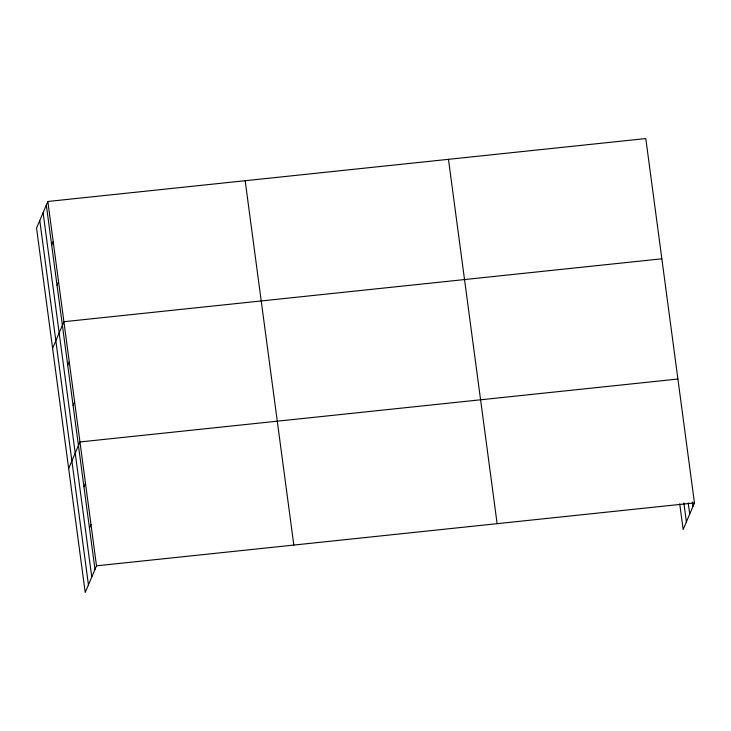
<?xml version="1.0" encoding="UTF-8"?>
<svg xmlns="http://www.w3.org/2000/svg" width="731" height="731" viewBox="0 0 731 731"><rect width="100%" height="100%" fill="white"/><g stroke="black" fill="none" stroke-linecap="round" stroke-linejoin="round"><path stroke-width="1.1" d="M47.844 201.482L36.55 228.09L85.207 592.439L96.501 565.831L47.844 201.482L645.793 138.561L694.45 502.91L683.156 529.518L679.729 503.851M51.682 245.132L53.199 241.559M57.036 285.209L58.553 281.636M52.605 348.321L63.899 321.713L661.847 258.801M67.736 365.363L69.253 361.79M73.091 405.44L74.608 401.876M68.659 468.562L79.953 441.953L677.911 379.033M83.955 486.809L85.472 483.246M89.465 528.111L90.982 524.538M96.501 565.831L694.45 502.91M692.339 502.014L692.933 506.482M688.218 502.919L689.708 514.085M683.85 502.946L686.382 521.916M448.469 159.331L497.126 523.67M245.168 180.721L293.825 545.061M46.327 205.055L94.984 569.403M43.102 212.657L91.759 576.997M39.776 220.488L88.433 584.837"/></g></svg>
